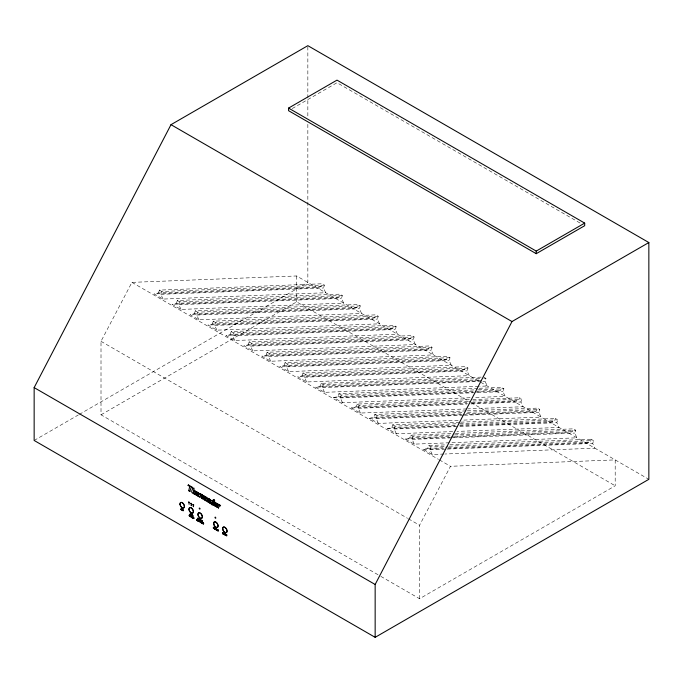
<?xml version="1.0" encoding="UTF-8"?>
<svg xmlns="http://www.w3.org/2000/svg" width="683" height="683" viewBox="0 0 683 683"><rect width="100%" height="100%" fill="white"/><g stroke="black" fill="none" stroke-linecap="round" stroke-linejoin="round"><path stroke-width="0.51" stroke-dasharray="3.42 2.56" d="M158.482 292.973L159.421 290.104L322.086 283.778L324.434 285.135L323.494 287.995L325.697 292.742L163.041 299.069L154.162 293.946L158.482 292.973L321.147 286.647L322.086 283.778M163.041 299.069L160.838 294.33L161.769 291.462L324.434 285.135M176.436 303.329L177.367 300.469L340.032 294.142L342.379 295.5L341.44 298.36L343.643 303.107L180.986 309.433L172.107 304.311L176.436 303.329L339.092 297.003L340.032 294.142M180.986 309.433L178.784 304.686L179.723 301.826L342.379 295.5M194.382 313.693L195.321 310.825L357.977 304.498L360.325 305.856L359.386 308.725L361.597 313.471L198.932 319.798L190.062 314.667L194.382 313.693L357.038 307.367L357.977 304.498M198.932 319.798L196.73 315.051L197.669 312.182L360.325 305.856M212.328 324.058L213.267 321.189L375.923 314.863L378.271 316.22L377.332 319.089L379.543 323.827L216.887 330.154L208.008 325.031L212.328 324.058L374.984 317.732L375.923 314.863M216.887 330.154L214.675 325.415L215.615 322.547L378.271 316.22M230.273 334.414L231.213 331.554L393.869 325.228L396.217 326.585L395.286 329.445L397.489 334.192L234.832 340.518L225.953 335.396L230.273 334.414L392.93 328.088L393.869 325.228M234.832 340.518L232.621 335.771L233.56 332.911L396.217 326.585M248.219 344.778L249.158 341.918L411.815 335.584L414.171 336.941L413.232 339.81L415.435 344.556L252.778 350.883L243.899 345.752L248.219 344.778L410.884 338.452L411.815 335.584M252.778 350.883L250.567 346.136L251.506 343.267L414.171 336.941M266.165 355.143L267.104 352.274L429.769 345.948L432.117 347.305L431.178 350.174L433.381 354.912L270.724 361.239L261.845 356.116L266.165 355.143L428.83 348.817L429.769 345.948M270.724 361.239L268.521 356.5L269.461 353.632L432.117 347.305M284.119 365.499L285.059 362.639L447.715 356.313L450.063 357.67L449.124 360.53L451.335 365.277L288.67 371.603L279.799 366.481L284.119 365.499L446.776 359.173L447.715 356.313M288.67 371.603L286.467 366.856L287.406 363.996L450.063 357.67M302.065 375.863L303.004 373.003L465.661 366.669L468.009 368.026L467.07 370.895L469.281 375.641L306.616 381.968L297.745 376.845L302.065 375.863L464.722 369.537L465.661 366.669M306.616 381.968L304.413 377.221L305.352 374.352L468.009 368.026M478.723 386.33L324.57 392.332L315.691 387.201L320.011 386.228L320.95 383.359L483.607 377.033L485.955 378.391L485.024 381.259L487.227 385.997L479.782 386.288M324.57 392.332L322.359 387.585L323.298 384.717L482.77 378.519M470.092 397.728L342.516 402.688L333.637 397.566L337.957 396.592L338.896 393.724L478.168 388.303M342.516 402.688L340.305 397.941L341.244 395.081L477.332 389.788M466.779 408.921L360.462 413.053L351.583 407.93L355.903 406.948L356.842 404.088L471.663 399.623M360.462 413.053L358.259 408.306L359.198 405.446L468.7 401.186M458.148 420.31L378.408 423.417L369.529 418.286L373.857 417.313L374.796 414.444L466.224 410.893M378.408 423.417L376.205 418.67L377.144 415.802L463.253 412.455M452.701 431.588L396.353 433.773L387.483 428.651L391.803 427.678L392.742 424.809L459.719 422.205M396.353 433.773L394.151 429.026L395.09 426.166L458.874 423.682M449.388 442.772L414.308 444.138L405.429 439.015L409.749 438.034L410.688 435.173L454.272 433.474M414.308 444.138L412.097 439.391L413.036 436.531L453.435 434.96M443.95 454.041L432.254 454.502L423.375 449.371L427.695 448.398L428.634 445.529L445.64 444.872M432.254 454.502L430.042 449.755L430.982 446.887L447.997 446.23M475.035 392.068L496.293 391.239L500.622 390.258L501.553 387.398L503.909 388.755L502.97 391.615L505.172 396.362L474.344 397.566M471.722 403.252L514.248 401.604L518.568 400.622L519.507 397.762L521.855 399.111L520.916 401.98L523.118 406.726L467.838 408.878M463.091 414.649L532.194 411.96L536.514 410.987L537.453 408.118L539.801 409.476L538.861 412.344L541.073 417.091L462.4 420.147M459.77 425.842L550.139 422.325L554.459 421.351L555.399 418.483L557.746 419.84L556.807 422.7L559.018 427.447L456.953 431.417M451.139 437.231L568.085 432.689L572.405 431.707L573.344 428.847L575.692 430.205L574.753 433.065L576.964 437.812L450.447 442.729M447.826 448.424L586.031 443.045L590.351 442.072L591.29 439.203L593.647 440.561L592.707 443.429L594.91 448.176L445.009 454.007M378.015 574.745L101.007 414.812L101.007 341.321L131.921 282.369L296.635 275.966L648.85 479.312M419.575 598.735L419.575 525.244L450.49 466.293L615.195 459.89L615.195 485.792L419.575 598.735L378.945 575.282M292.213 108.58L337.009 82.711L580.994 223.572M34.15 440.458L78.383 414.923M79.305 414.385L307.845 282.438L307.845 123.521M101.007 414.812L296.635 301.869L470.228 402.091M321.147 286.647L316.818 287.62L154.162 293.946M339.092 297.003L334.772 297.984L172.107 304.311M357.038 307.367L352.718 308.34L190.062 314.667M374.984 317.732L370.664 318.705L208.008 325.031M392.93 328.088L388.61 329.069L225.953 335.396M410.884 338.452L406.556 339.425L243.899 345.752M428.83 348.817L424.51 349.79L261.845 356.116M446.776 359.173L442.456 360.154L279.799 366.481M464.722 369.537L460.402 370.51L297.745 376.845M481.805 380.098L478.348 380.875L315.691 387.201M160.838 294.33L323.494 287.995M178.784 304.686L341.44 298.36M196.73 315.051L359.386 308.725M214.675 325.415L377.332 319.089M232.621 335.771L395.286 329.445M250.567 346.136L413.232 339.81M268.521 356.5L431.178 350.174M286.467 366.856L449.124 360.53M304.413 377.221L467.07 370.895M483.829 378.476L485.955 378.391M320.011 386.228L479.483 380.021M322.359 387.585L481.831 381.379M482.89 381.336L485.024 381.259M479.227 388.268L501.553 387.398M478.39 389.745L503.909 388.755M337.957 396.592L476.162 391.214M477.229 391.171L500.622 390.258M333.637 397.566L473.968 392.11M340.305 397.941L473.199 392.776M477.451 392.614L502.97 391.615M472.73 399.581L519.507 397.762M472.952 401.015L521.855 399.111M355.903 406.948L467.539 402.611M471.791 402.441L518.568 400.622M351.583 407.93L467.462 403.422M358.259 408.306L466.694 404.088M470.946 403.926L520.916 401.98M467.283 410.85L537.453 408.118M467.505 412.284L539.801 409.476M373.857 417.313L462.092 413.881M466.344 413.719L536.514 410.987M369.529 418.286L462.024 414.692M376.205 418.67L463.381 415.281M464.44 415.238L538.861 412.344M460.777 422.162L555.399 418.483M459.941 423.639L557.746 419.84M391.803 427.678L455.587 425.193M459.838 425.031L554.459 421.351M387.483 428.651L455.518 426.004M394.151 429.026L556.807 422.7M455.339 433.432L573.344 428.847M454.502 434.917L575.692 430.205M409.749 438.034L453.341 436.343M454.4 436.3L572.405 431.707M405.429 439.015L450.08 437.274M412.097 439.391L452.496 437.82M453.563 437.777L574.753 433.065M449.901 444.71L591.29 439.203M449.055 446.187L593.647 440.561M427.695 448.398L446.836 447.655M447.894 447.613L590.351 442.072M423.375 449.371L443.574 448.586M430.042 449.755L445.99 449.132M447.058 449.09L592.707 443.429M471.15 402.629L615.195 485.792M159.421 290.104L161.769 291.462M177.367 300.469L179.723 301.826M195.321 310.825L197.669 312.182M213.267 321.189L215.615 322.547M231.213 331.554L233.56 332.911M249.158 341.918L251.506 343.267M267.104 352.274L269.461 353.632M285.059 362.639L287.406 363.996M303.004 373.003L305.352 374.352M320.95 383.359L323.298 384.717M338.896 393.724L341.244 395.081M356.842 404.088L359.198 405.446M374.796 414.444L377.144 415.802M392.742 424.809L395.09 426.166M410.688 435.173L413.036 436.531M428.634 445.529L430.982 446.887M131.921 282.369L438.486 459.36M439.408 459.898L450.49 466.293M101.007 341.321L407.563 518.312M408.494 518.849L419.575 525.244M307.845 46.734L307.845 117.126M296.635 275.966L296.635 301.869"/><path stroke-width="1.02" d="M188.243 485.493L188.346 484.913L192.427 487.312M188.175 485.357L188.388 484.93M192.572 487.44L192.222 487.858M195.645 491.666L193.827 490.146C195.364 484.11 188.926 492.665 193.11 493.22M204.097 496.669L203.474 499.247L204.482 499.913M188.747 490.616L189.763 486.39L188.192 485.519M193.972 493.843L194.407 491.214M201.613 498.172L202.441 495.132L206.923 497.77M208.332 501.51C209.758 503.277 209.527 497.369 207.794 498.641M212.328 503.9L211.696 503.576L212.686 501.1M215.777 503.456C219.474 505.727 212.02 507.409 216.383 503.636M217.501 507.341L218.287 504.285M217.553 507.247L218.509 508.015M198.454 519.353L198.036 518.499M198.881 521.334C199.479 520.489 199.957 522.145 198.762 521.496M181.473 509.74L181.208 508.869L181.678 509.364M201.63 522.29L201.519 522.939L201.485 522.111M224.92 533.995L224.297 533.756L224.263 534.294M200.904 522.213C202.39 521.12 201.536 524.493 200.913 522.35M207.171 498.402L206.3 501.023M207.128 500.904L207.811 499.264M209.809 503.03L210.603 500.34L210.185 499.615M211.149 503.764L210.612 502.662M213.975 504.848L214.675 502.253L217.629 504.259M193.298 506.752L193.169 505.924L193.545 506.18M197.267 494.168L197.968 493.211L197.37 492.921M190.77 515.827L190.83 516.416L190.318 516.246M191.419 505.01L191.411 505.702L191.18 505.249M197.387 520.215L197.225 520.651L196.653 520.198M189.618 515.076L189.157 515.281M224.058 533.645L224.468 534.755A0.973 0.563 60 0 0 224.784 534.9L224.519 534.149L224.579 534.627M193.477 517.526L193.204 518.158L193.648 518.132M198.463 519.345L198.138 518.542M214.906 517.432C215.401 516.16 216.494 519.02 215.196 518.107M193.007 517.04L192.99 518.243L193.861 518.286M196.943 519.985L197.156 520.403L196.619 520.105M181.909 509.723L181.294 509.851M193.101 493.177L194.177 490.787M195.705 491.803L195.022 494.39L195.688 491.64M195.628 494.065L196.345 491.632L199.06 493.493M197.413 492.887C194.365 495.482 202.356 497.77 196.166 495.166M199.12 493.775C199.274 496.319 196.158 494.031 197.925 493.237M198.949 496.558C197.242 490.044 203.944 496.362 201.246 494.927M200.153 497.25L200.717 495.09M201.613 498.095L202.288 495.286M203.594 496.242L202.569 498.863M205.301 497.429C204.396 504.233 204.208 496.174 205.831 497.54M205.916 497.805L205.293 500.298L206.351 500.998M207.692 498.479L210.074 499.469M208.665 500.127L208.289 501.535L208.75 501.945M208.844 500.263L207.453 499.444M210.586 500.519L209.937 502.987M210.56 502.688L211.115 500.579A0.922 0.538 60 0 1 211.687 500.451L212.635 501.006M212.652 501.305L211.764 503.627M212.311 503.858L213.403 499.512M213.429 504.916C215 491.649 215.726 510.491 210.782 503.499M216.426 503.969L215.913 506.026M217.681 504.233L216.861 507.102M218.466 508.041L219.26 505.83A0.905 0.521 60 0 1 219.883 505.633L220.6 505.548L218.236 504.31M191.351 514.427C190.113 515.836 193.349 516.459 191.334 514.436M191.564 514.495L191.599 515.298L191.462 514.769M200.554 520.95L199.829 519.345L199.829 520.531L201.639 521.573L201.007 520.011M200.981 520.702L201.109 520.352M200.597 520.975L201.015 520.002M196.166 491.811L198.693 492.904M213.352 499.538L214.479 499.99M189.865 491.538L191.129 487.227L192.35 487.867M217.971 530.256L217.57 529.786L217.988 530.247M224.041 533.654L224.707 533.688M193.776 518.482L193.861 517.987M34.15 387.611L170.998 124.673L307.845 45.667L648.85 242.542L648.85 479.312L375.155 637.333L34.15 440.458L34.15 387.611L375.155 584.486L375.155 637.333M375.155 584.486L512.002 321.548L648.85 242.542M217.766 530.409L218.295 531.195L217.945 529.812M196.627 519.353L197.378 519.831M191.351 504.874L191.274 505.198M181.866 509.322L181.191 508.604L180.978 509.424M203.423 496.31L204.055 496.695M208.776 501.971L209.288 499.649M190.54 516.169L190.318 515.708M188.995 503.73L189.106 504.302M288.559 108.093L337.009 80.124L584.691 223.11L584.691 225.706L536.232 253.683L288.559 110.689L288.559 108.093L536.232 251.088L584.691 223.11M193.827 490.146L195.176 490.872M201.972 494.851L199.837 493.613M220.541 505.625L218.372 504.319M200.785 494.91L201.869 495.166M202.399 495.166L206.608 497.472M202.766 498.863L201.656 498.146M189.37 515.178L189.908 515.614M189.917 491.504L188.875 490.906M209.724 502.995L207.683 501.817M212.2 503.943L211.764 503.73M189.908 515.913C189.422 516.681 188.892 515.477 189.695 515.878M197.839 518.166L197.822 519.37L198.557 519.661L198.668 518.978M170.998 124.673L512.002 321.548M207.76 498.189L210.373 499.751M211.687 500.451L212.609 500.989M214.889 502.304L217.544 504.054M209.211 499.469L207.752 498.667M220.319 505.881L219.883 505.633A0.905 0.521 60 0 0 219.217 505.864M198.394 495.986L196.986 495.209M194.868 494.364L193.861 493.818M199.077 496.848L199.957 497.301M214.522 505.77L216.81 507.034M192.085 514.871L192.726 516.015C192.888 513.71 193.058 518.431 192.29 515.383L192.273 516.169L192.094 514.862M197.822 518.175L198.651 518.986M201.639 520.378L202.62 520.933L202.228 521.906L201.656 520.369M217.689 530.332L217.365 530.657L217.365 529.462L217.962 529.803M225.159 533.969L225.791 534.78C226.039 533.21 225.953 536.94 225.791 534.985L225.159 535.156L225.177 533.961M190.386 514.077L190.881 514.359L190.164 513.761L190.369 515.067L190.386 514.555C191.59 515.315 189.507 513.522 190.873 514.367M199.086 519.558L199.649 520.42L198.864 519.968L198.864 518.781C199.812 519.208 199.462 519.754 199.077 519.567M213.574 527.959C213.839 528.07 214.317 527.558 213.361 527.156L213.361 528.343L214.018 528.198M215.461 528.557L215.965 529.846L216.28 528.821L215.452 528.36L215.751 528.736M216.622 529.223L217.185 529.547L216.4 528.907L216.4 530.102C217.954 531.041 215.982 528.949 217.168 529.556M226.141 534.721L226.645 536.01L226.961 534.994L226.133 534.524L226.432 534.9M199.077 519.097L199.632 519.422M213.574 527.481L214.069 527.763M182.284 509.894C182.54 510.005 183.018 509.501 182.062 509.091L182.062 510.286L182.703 510.15M183.164 510.397C183.42 510.517 183.898 510.005 182.942 509.603L182.942 510.79L183.582 510.653M190.369 514.564L190.805 514.811M215.384 529.299L214.65 527.908L214.65 529.086L215.376 529.504L214.658 529.077M199.667 520.412L198.881 519.959L198.881 518.773M199.846 520.523L200.836 521.095M214.462 528.958L214.249 527.652M216.417 530.093L217.203 530.546M217.587 530.768L217.382 529.453M223.495 534.191L222.769 533.773L222.769 532.595L223.495 534.191L222.778 533.764L222.778 532.586M223.631 534.277L223.631 533.082L223.853 534.388M190.113 515.392L190.788 515.827M191.069 515.938L191.838 516.587L191.283 516.263M192.99 517.048L193.827 517.859M202.074 522.282C203.013 522.691 202.544 523.187 202.296 523.076L202.083 523.46M199.607 521.044L200.11 522.333L200.426 521.317L199.598 520.847L199.906 521.231M202.791 522.879L202.296 522.871M203.175 523.101L203.671 523.391L202.953 522.785L203.158 524.1L203.175 523.588C204.379 524.348 202.296 522.546 203.662 523.4M192.239 516.818L192.811 517.133L192.034 516.493L192.034 517.688L192.828 518.132L192.256 517.279M191.283 516.732L191.812 517.022L191.291 516.254M192.239 517.287L192.777 517.577L192.256 516.809M197.797 520.48L198.215 520.711C198.386 522.666 198.463 518.935 198.207 520.514L197.797 520.284C197.592 518.423 197.575 522.205 197.814 520.472M203.158 523.588L203.594 523.844M197.814 520.992L197.6 519.686M190.335 516.69L190.122 515.383M193.298 517.424L193.639 517.902M214.061 505.036L214.573 505.744M207.214 501.083L207.734 501.792M195.697 494.432L196.209 495.141M194.015 490.727L194.356 491.248M189.695 515.136L189.9 515.528M189.643 515.827L189.174 515.272M181.302 509.842L180.944 509.287M197.156 519.712L197.37 520.224M224.69 533.696L224.955 534.174M197.165 520.173L196.636 519.498M206.727 497.625L207.086 498.223M192.282 514.982L192.708 516.024M198.651 521.24L198.642 520.284L198.838 521.052M536.232 251.088L536.232 253.683M202.714 523.127L202.074 523.468L202.083 522.273M192.051 516.493L192.051 517.68M191.291 516.724L191.855 517.586L191.069 517.133L191.086 515.938M190.335 516.246L190.318 516.698M198.326 515.742A3.005 1.733 60 0 1 200.042 513.061A3.005 1.733 60 0 1 202.117 517.68A3.005 1.733 60 0 1 198.531 516.22M188.67 502.073C188.815 504.353 190.429 501.86 188.67 502.073M190.805 503.303C190.95 505.582 192.563 503.089 190.805 503.303M192.939 504.532C193.084 506.82 194.698 504.327 192.939 504.532M199.274 508.195C199.419 510.474 201.033 507.981 199.274 508.195M214.462 527.771L214.445 528.966L214.462 527.771M180.005 504.395A3.176 1.836 60 0 0 183.659 508.032A3.176 1.836 60 0 0 182.984 503.226A3.176 1.836 60 0 0 180.005 504.395M180.124 504.438A3.005 1.733 60 0 0 183.582 507.887A3.005 1.733 60 0 0 182.942 503.328A3.005 1.733 60 0 0 180.124 504.438M189.097 509.62A3.005 1.733 60 0 0 192.555 513.07A3.005 1.733 60 0 0 191.914 508.511A3.005 1.733 60 0 0 189.097 509.62M188.978 509.578A3.176 1.836 60 0 0 192.632 513.215A3.176 1.836 60 0 0 191.957 508.408A3.176 1.836 60 0 0 188.978 509.578M197.95 514.751A3.176 1.836 60 0 0 201.605 518.397A3.176 1.836 60 0 0 200.93 513.59A3.176 1.836 60 0 0 197.95 514.751M213.77 523.861A3.005 1.733 60 0 0 217.237 527.319A3.005 1.733 60 0 0 216.596 522.76A3.176 1.836 60 0 0 213.659 523.818A3.176 1.836 60 0 0 217.314 527.464A3.176 1.836 60 0 0 216.639 522.657A3.005 1.733 60 0 0 213.77 523.861M222.743 529.043A3.005 1.733 60 0 0 226.21 532.501A3.005 1.733 60 0 0 225.569 527.942A3.005 1.733 60 0 0 222.743 529.043M222.632 529.001A3.176 1.836 60 0 0 226.286 532.646A3.176 1.836 60 0 0 225.612 527.839A3.176 1.836 60 0 0 222.632 529.001"/></g></svg>
